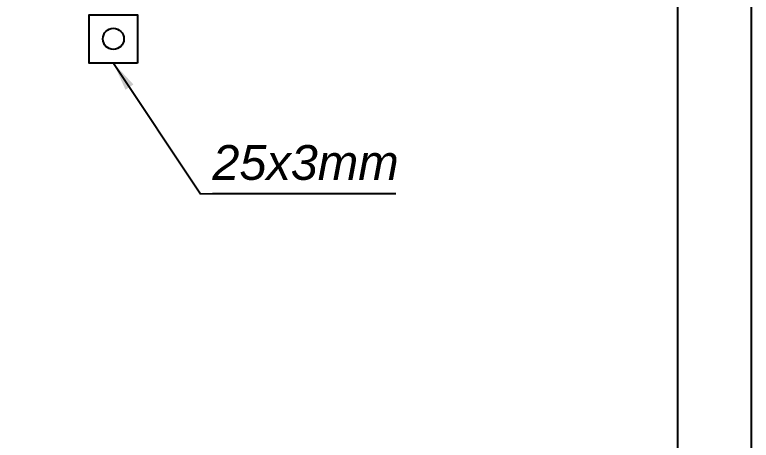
# Model space of a CAD drawing. Header units: millimetres. Extents: x 0 to 840, y -1485 to 297.
# Drawn here: x 85.13 to 123.24, y -747.41 to -725.39 of the extents above; entities that cross this region are included whole.
import ezdxf

# ---------------------------------------------------------------- set-up
doc = ezdxf.new("R2010")
doc.units = ezdxf.units.MM
doc.layers.add('L_COTAS', color=2, linetype='Continuous')
doc.styles.add('TEXTOS', font='ariali.ttf')
doc.dimstyles.new('FLECHA_ESC50', dxfattribs={"dimscale": 0.05, "dimtxt": 1.8, "dimasz": 2, "dimexe": 2, "dimexo": 4, "dimgap": 1, "dimtad": 1, "dimzin": 4, "dimdsep": 46, "dimtxsty": 'TEXTOS', "dimcen": 0, "dimclrd": 256, "dimclre": 256, "dimclrt": 2, "dimadec": 0, "dimazin": 0, "dimtfac": 1, "dimtdec": 4, "dimtmove": 1, "dimatfit": 3, "dimfxl": 1, "dimtvp": 1, "dimtolj": 1, "dimtzin": 0, "dimarcsym": 0})

# ---------------------------------------------------------------- blocks, each defined once
blk = doc.blocks.new('Barra 25x5mm')
at = {"color": 6}
for points in [[(-5.75, 0), (-8.25, 0), (-8.25, 2.5), (-5.75, 2.5)], [(1.25, 0), (-1.25, 0), (-1.25, 2.5), (1.25, 2.5)], [(8.25, 0), (5.75, 0), (5.75, 2.5), (8.25, 2.5)]]:
    blk.add_lwpolyline(points, close=True, dxfattribs=at)
for centre in [(-7, 1.25), (0, 1.25), (7, 1.25)]:
    blk.add_circle(centre, 0.546)

msp = doc.modelspace()

# ---------------------------------------------------------------- linework, layer by layer
at = {"color": 5}
for points in [[(43.2381, -632.7301), (123.2381, -632.7301), (123.2381, -832.7301), (43.2381, -832.7301)], [(47.0481, -636.5401), (119.4281, -636.5401), (119.4281, -828.9201), (47.0481, -828.9201)]]:
    msp.add_lwpolyline(points, close=True, dxfattribs=at)

# ---------------------------------------------------------------- block references
msp.add_blockref('Barra 25x5mm', (83.2381, -727.8901))

# ---------------------------------------------------------------- texts
at = {"layer": 'L_COTAS', "insert": (95.3591, -733.048), "char_height": 1.8, "attachment_point": 4, "style": 'TEXTOS'}
msp.add_mtext('25x3mm', dxfattribs=at)

# ---------------------------------------------------------------- leaders
at = {"layer": 'L_COTAS', "annotation_type": 0, "has_hookline": 1, "hookline_direction": 0, "text_width": 9.4432}
msp.add_leader([(90.2381, -727.8901), (94.7521, -734.6587), (95.3594, -734.647)], dimstyle='FLECHA_ESC50', override={"dimasz": 30, "dimgap": 1, "dimtad": 1}, dxfattribs=at)

doc.saveas('drawing.dxf')
